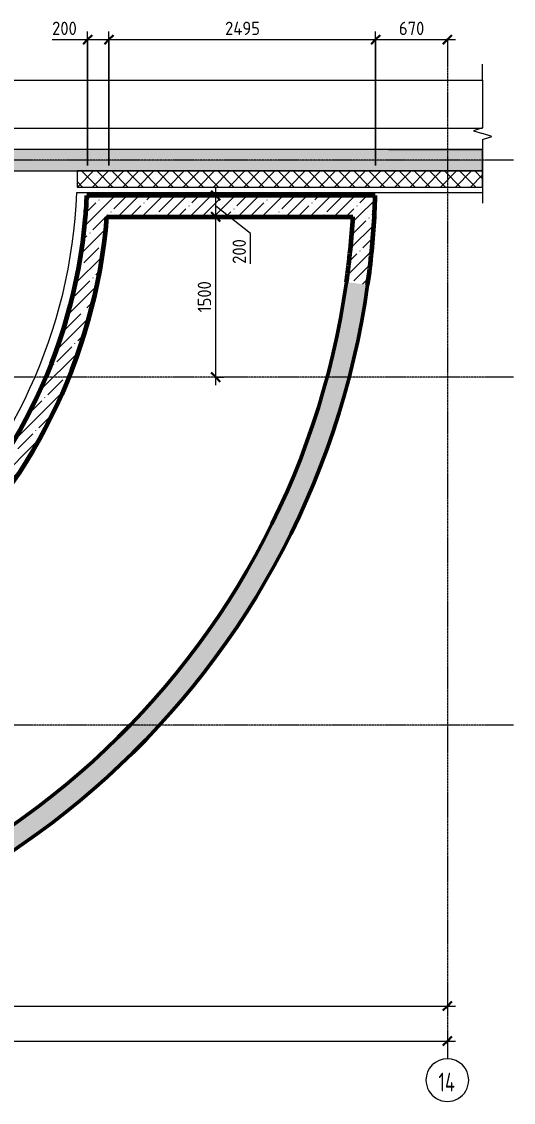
# Model space of a CAD drawing. Header units: millimetres. Extents: x 25978 to 116586, y -2270 to 13021.
# Drawn here: x 111987 to 116586, y 2719 to 12839 of the extents above; entities that cross this region are included whole.
import ezdxf

# ---------------------------------------------------------------- set-up
doc = ezdxf.new("R2010")
doc.units = ezdxf.units.MM
for name, pattern in [('01 Штриховая _2 мм_', [3, 2, -1]), ('01 Штриховая _4 мм_', [6, 3.5, -2.5]), ('02 Штрихпунктирная _20 мм_', [25, 20, -2.5, 0, -2.5])]:
    doc.linetypes.add(name, pattern=pattern)
for name, color, linetype, lineweight in [('AA_Dim', 7, 'Continuous', 9), ('AA_Dim-50', 7, 'Continuous', 9), ('AA_Linii', 7, 'Continuous', 9), ('AA_Oformlenie', 7, 'Continuous', 9), ('AA_Vinoska', 7, 'Continuous', 9), ('AF_Lestnica', 7, '01 Штриховая _2 мм_', 9), ('AF_Perekritie', 7, 'Continuous', 20), ('AF_Perekritie_Опалубка', 253, 'Continuous', 20), ('AF_Stena', 7, '01 Штриховая _4 мм_', 20), ('AF_Stena_Арматура', 253, 'Continuous', 20), ('AF_Stena_Гидроизоляция', 253, 'Continuous', 20), ('AF_Stena_Опалубка', 253, 'Continuous', 20), ('Оси', 7, 'Continuous', 9)]:
    doc.layers.add(name, color=color, linetype=linetype, lineweight=lineweight)
doc.styles.add('ISOCPEUR', font='isocpeur.TTF', dxfattribs={"width": 0.7, "height": 175})
doc.styles.add('ISOCPEUR_2', font='isocpeur.TTF', dxfattribs={"width": 0.9, "height": 125})
doc.dimstyles.new('05_Округл_5мм__прозр_', dxfattribs={"dimscale": 304.8, "dimtxt": 125.344371, "dimasz": 0.278871, "dimexe": 0.246063, "dimexo": 0.164042, "dimgap": 0.016404, "dimtad": 1, "dimdec": 0, "dimrnd": 5, "dimdsep": 46, "dimtxsty": 'ISOCPEUR_2', "dimblk1": 'OBLIQUE', "dimblk2": 'OBLIQUE', "dimsah": 1, "dimcen": 0.09, "dimdle": 0.246063, "dimazin": 0, "dimtfac": 1, "dimtdec": 4, "dimtix": 1, "dimtmove": 0, "dimatfit": 3, "dimfxl": 1, "dimtvp": 1, "dimtolj": 1, "dimtzin": 0, "dimlwd": 18, "dimlwe": 18, "dimarcsym": 2})
doc.dimstyles.new('05_Округл_5мм__прозр__1', dxfattribs={"dimscale": 304.8, "dimtxt": 125.344371, "dimasz": 0.278871, "dimexe": 0.246063, "dimexo": 0.164042, "dimgap": 0.016404, "dimtad": 1, "dimdec": 0, "dimrnd": 5, "dimdsep": 46, "dimtxsty": 'ISOCPEUR_2', "dimblk1": 'OBLIQUE', "dimblk2": 'OBLIQUE', "dimsah": 1, "dimcen": 0.09, "dimdle": 0.246063, "dimazin": 0, "dimtfac": 1, "dimtdec": 4, "dimtix": 1, "dimtmove": 1, "dimatfit": 3, "dimfxl": 1, "dimtvp": 1, "dimtolj": 1, "dimtzin": 0, "dimlwd": 18, "dimlwe": 18, "dimarcsym": 2})
pattern_1 = [(45, (66853.87, 0), (-112.2532, 112.2532), []), (45, (66966.12, 0), (-112.2532, 112.2532), [198.438, -39.688, 1.676, -38.011])]

# ---------------------------------------------------------------- blocks, each defined once
blk = doc.blocks.new('Лестницы 1 - Лестницы 1-3688333-Схема расположения входа на отм_ -0_850 в осях 7-14_ А-В')
at = {"layer": 'AF_Lestnica', "linetype": 'Continuous'}
h = blk.add_hatch(dxfattribs=at)
h.set_pattern_fill('FP_19', color=256, style=0, pattern_type=2)
h.set_pattern_definition([(45, (0, 0), (-112.2532, 112.2532), []), (45, (112.25, 0), (-112.2532, 112.2532), [198.438, -39.688, 1.676, -38.011])])
h.paths.add_polyline_path([(40775, 3771), (41080, 3777), (41384, 3795), (41688, 3825), (41989, 3868), (42289, 3922), (42587, 3988), (42882, 4066), (43173, 4155), (43461, 4256), (43744, 4369), (44023, 4492), (44297, 4627), (44564, 4772), (44827, 4928), (45082, 5094), (45331, 5271), (45572, 5457), (45807, 5652), (46033, 5857), (46250, 6070), (46459, 6292), (46660, 6522), (46850, 6759), (47032, 7005), (47203, 7257), (47364, 7516), (47515, 7781), (47655, 8051), (47784, 8327), (47902, 8608), (48009, 8894), (48105, 9184), (48189, 9477), (48261, 9773), (48321, 10072), (48370, 10373), (48172, 10400), (48123, 10099), (48062, 9800), (47989, 9503), (47904, 9210), (47806, 8920), (47698, 8635), (47577, 8354), (47445, 8079), (47302, 7809), (47148, 7545), (46984, 7288), (46809, 7038), (46624, 6795), (46429, 6559), (46225, 6332), (46012, 6114), (45790, 5904), (45559, 5704), (45321, 5513), (45074, 5332), (44821, 5162), (44561, 5001), (44295, 4852), (44023, 4714), (43745, 4587), (43462, 4471), (43175, 4367), (42884, 4275), (42589, 4194), (42292, 4126), (41991, 4070), (41689, 4027), (41385, 3996), (41080, 3977), (40775, 3971), (40467, 3977), (40160, 3996), (39854, 4028), (39550, 4072), (39247, 4129), (38947, 4198), (38650, 4279), (38357, 4373), (38068, 4479), (37784, 4596), (37504, 4725), (37231, 4865), (36963, 5017), (36701, 5179), (36447, 5353), (36200, 5536), (35961, 5729), (35729, 5933), (35507, 6145), (35293, 6367), (35089, 6597), (34894, 6835), (34710, 7081), (34535, 7335), (34371, 7595), (34218, 7862), (34077, 8136), (33946, 8414), (33827, 8698), (33720, 8987), (33625, 9279), (33417, 9279), (33509, 8986), (33614, 8696), (33730, 8411), (33857, 8130), (33995, 7855), (34145, 7586), (34305, 7323), (34475, 7066), (34656, 6817), (34847, 6575), (35047, 6341), (35256, 6115), (35474, 5897), (35701, 5689), (35936, 5490), (36179, 5300), (36429, 5121), (36687, 4952), (36950, 4793), (37220, 4644), (37496, 4507), (37777, 4381), (38063, 4266), (38353, 4163), (38647, 4072), (38945, 3992), (39245, 3925), (39548, 3870), (39853, 3826), (40160, 3796), (40467, 3777)])
at = {"layer": 'AF_Lestnica', "color": 10, "linetype": 'Continuous', "lineweight": 50}
for radius in [7469, 7669]:
    blk.add_arc((40775, 11440), radius, 270, 352, dxfattribs=at)
blk = doc.blocks.new('011_ЛинияОбрыва _ЭлУзла_Линия_ - Тип 1-3710690-Схема расположения входа на отм_ -0_850 в осях 7-14_ А-В')
at = {"layer": 'AA_Oformlenie'}
blk.add_line((10856, 0), (21600, 0), dxfattribs=at)
blk = doc.blocks.new('011_ЛинияОбрыва _ЭлУзла_Линия_ - Тип 1-3710487-Схема расположения входа на отм_ -0_850 в осях 7-14_ А-В')
at = {"layer": 'AA_Oformlenie'}
for p, q in [((0, 0), (445, 0)), ((556, 0), (1000, 0))]:
    blk.add_line(p, q, dxfattribs=at)
blk = doc.blocks.new('Ось сетки - d_4мм-2765513-Схема расположения входа на отм_ -0_850 в осях 7-14_ А-В')
at = {"layer": 'Оси'}
for start, end in [(360, 180), (360, 180), (180, 360), (180, 360)]:
    blk.add_arc((0, 0), 4, start, end, dxfattribs=at)
blk = doc.blocks.new('DIMBLOCK108-Схема расположения входа на отм_ -0_850 в осях 7-14_ А-В')
at = {"layer": 'AA_Dim-50', "lineweight": 30}
for p, q in [((107429, 3621), (107471, 3664)), ((115969, 3621), (116011, 3664)), ((107429, 3621), (107386, 3579)), ((115969, 3621), (115926, 3579))]:
    blk.add_line(p, q, dxfattribs=at)
at = {"layer": 'AA_Dim-50', "lineweight": 18}
for p, q in [((107429, 3631), (107429, 3546)), ((107429, 3621), (107429, 3631)), ((107429, 3621), (116044, 3621)), ((115969, 3631), (115969, 3546)), ((115969, 3621), (115969, 3631))]:
    blk.add_line(p, q, dxfattribs=at)
at = {"layer": 'AA_Dim-50', "color": 0, "lineweight": 18, "insert": (111538, 3789), "char_height": 125, "width": 385.97, "attachment_point": 1, "line_spacing_factor": 1.135194, "style": 'ISOCPEUR_2'}
blk.add_mtext('8540', dxfattribs=at)
blk = doc.blocks.new('_Oblique')
at = {"color": 0, "linetype": 'ByBlock', "lineweight": -2}
blk.add_line((-0.5, -0.5), (0.5, 0.5), dxfattribs=at)
blk = doc.blocks.new('DIMBLOCK109-Схема расположения входа на отм_ -0_850 в осях 7-14_ А-В')
at = {"layer": 'AA_Dim-50', "lineweight": 18}
for p, q in [((94329, 3293), (116044, 3293)), ((94404, 3303), (94404, 3218)), ((94404, 3293), (94404, 3303)), ((115969, 3303), (115969, 3218)), ((115969, 3293), (115969, 3303))]:
    blk.add_line(p, q, dxfattribs=at)
at = {"layer": 'AA_Dim-50', "lineweight": 30}
for p, q in [((94404, 3293), (94361, 3251)), ((94404, 3293), (94446, 3336)), ((115969, 3293), (115926, 3251)), ((115969, 3293), (116011, 3336))]:
    blk.add_line(p, q, dxfattribs=at)
at = {"layer": 'AA_Dim-50', "color": 0, "lineweight": 18, "insert": (105003, 3461), "char_height": 125, "width": 439.89, "attachment_point": 1, "line_spacing_factor": 1.135194, "style": 'ISOCPEUR_2'}
blk.add_mtext('21565', dxfattribs=at)
blk = doc.blocks.new('DIMBLOCK112-Схема расположения входа на отм_ -0_850 в осях 7-14_ А-В')
at = {"layer": 'AA_Dim-50', "lineweight": 30}
for p, q in [((113802, 11010), (113760, 11053)), ((113802, 11010), (113845, 10968)), ((113802, 9510), (113760, 9552)), ((113802, 9510), (113845, 9467))]:
    blk.add_line(p, q, dxfattribs=at)
at = {"layer": 'AA_Dim-50', "lineweight": 18}
for p, q in [((113792, 11010), (113877, 11010)), ((113802, 11010), (113792, 11010)), ((113802, 9435), (113802, 11010)), ((113792, 9510), (113877, 9510)), ((113802, 9510), (113792, 9510))]:
    blk.add_line(p, q, dxfattribs=at)
at = {"layer": 'AA_Dim-50', "color": 0, "lineweight": 18, "insert": (113634, 10116), "char_height": 125, "width": 346.23, "attachment_point": 1, "rotation": 90, "line_spacing_factor": 1.135194, "style": 'ISOCPEUR_2'}
blk.add_mtext('1500', dxfattribs=at)
blk = doc.blocks.new('DIMBLOCK113-Схема расположения входа на отм_ -0_850 в осях 7-14_ А-В')
at = {"layer": 'AA_Dim-50', "lineweight": 30}
for p, q in [((113802, 11210), (113760, 11253)), ((113802, 11210), (113845, 11168)), ((113802, 11010), (113760, 11053)), ((113802, 11010), (113845, 10968))]:
    blk.add_line(p, q, dxfattribs=at)
at = {"layer": 'AA_Dim-50', "lineweight": 18}
for p, q in [((113802, 11010), (113802, 11285)), ((113792, 11210), (113877, 11210)), ((113802, 11210), (113792, 11210)), ((114128, 10855), (113802, 11110)), ((113792, 11010), (113877, 11010)), ((113802, 11010), (113792, 11010)), ((114128, 10571), (114128, 10855))]:
    blk.add_line(p, q, dxfattribs=at)
at = {"layer": 'AA_Dim-50', "color": 0, "lineweight": 18, "insert": (113960, 10571), "char_height": 125, "width": 280.96, "attachment_point": 1, "rotation": 90, "line_spacing_factor": 1.135194, "style": 'ISOCPEUR_2'}
blk.add_mtext('200', dxfattribs=at)
blk = doc.blocks.new('DIMBLOCK126-Схема расположения входа на отм_ -0_850 в осях 7-14_ А-В')
at = {"layer": 'AA_Dim-50', "lineweight": 18}
for p, q in [((112272, 12670), (112556, 12670)), ((112528, 12670), (112803, 12670)), ((112556, 12670), (112703, 12670)), ((112603, 11490), (112603, 12745)), ((112603, 12670), (112603, 11490)), ((112803, 11490), (112803, 12745)), ((112803, 12670), (112803, 11490))]:
    blk.add_line(p, q, dxfattribs=at)
at = {"layer": 'AA_Dim-50', "lineweight": 30}
for p, q in [((112603, 12670), (112561, 12628)), ((112603, 12670), (112646, 12713)), ((112803, 12670), (112761, 12628)), ((112803, 12670), (112846, 12713))]:
    blk.add_line(p, q, dxfattribs=at)
at = {"layer": 'AA_Dim-50', "color": 0, "lineweight": 18, "insert": (112272, 12838), "char_height": 125, "width": 280.96, "attachment_point": 1, "line_spacing_factor": 1.135194, "style": 'ISOCPEUR_2'}
blk.add_mtext('200', dxfattribs=at)
blk = doc.blocks.new('DIMBLOCK127-Схема расположения входа на отм_ -0_850 в осях 7-14_ А-В')
at = {"layer": 'AA_Dim-50', "lineweight": 30}
for p, q in [((112803, 12670), (112761, 12628)), ((112803, 12670), (112846, 12713)), ((115298, 12670), (115256, 12628)), ((115298, 12670), (115341, 12713))]:
    blk.add_line(p, q, dxfattribs=at)
at = {"layer": 'AA_Dim-50', "lineweight": 18}
for p, q in [((112803, 11490), (112803, 12745)), ((112803, 12670), (115298, 12670)), ((112803, 12670), (112803, 11490)), ((115298, 11490), (115298, 12745)), ((115298, 12670), (115298, 11490))]:
    blk.add_line(p, q, dxfattribs=at)
at = {"layer": 'AA_Dim-50', "color": 0, "lineweight": 18, "insert": (113890, 12838), "char_height": 125, "width": 385.97, "attachment_point": 1, "line_spacing_factor": 1.135194, "style": 'ISOCPEUR_2'}
blk.add_mtext('2495', dxfattribs=at)
blk = doc.blocks.new('DIMBLOCK128-Схема расположения входа на отм_ -0_850 в осях 7-14_ А-В')
at = {"layer": 'AA_Dim-50', "lineweight": 30}
for p, q in [((115298, 12670), (115256, 12628)), ((115298, 12670), (115341, 12713)), ((115969, 12670), (115926, 12628)), ((115969, 12670), (116011, 12713))]:
    blk.add_line(p, q, dxfattribs=at)
at = {"layer": 'AA_Dim-50', "lineweight": 18}
for p, q in [((115298, 11490), (115298, 12745)), ((115298, 12670), (116044, 12670)), ((115298, 12670), (115298, 11490)), ((115969, 12681), (115969, 12595)), ((115969, 12670), (115969, 12681))]:
    blk.add_line(p, q, dxfattribs=at)
at = {"layer": 'AA_Dim-50', "color": 0, "lineweight": 18, "insert": (115516, 12838), "char_height": 125, "width": 280.96, "attachment_point": 1, "line_spacing_factor": 1.135194, "style": 'ISOCPEUR_2'}
blk.add_mtext('670', dxfattribs=at)

msp = doc.modelspace()

# ---------------------------------------------------------------- hatches: boundary and pattern name
at = {"layer": 'AA_Oformlenie'}
h = msp.add_hatch(dxfattribs=at)
h.set_pattern_fill('FP_1', color=256, style=0, pattern_type=2)
h.set_pattern_definition([(45, (66853.87, 0), (-157.1545, 157.1545), []), (45, (67011.03, 0), (-157.1545, 157.1545), [277.813, -55.563, 1.676, -53.886])])
h.paths.add_polyline_path([(116298.933, 11440), (116298.933, 11640), (94698.933, 11640), (94698.933, 11440), (114677.1244, 11440)])
h = msp.add_hatch(dxfattribs=at)
h.set_pattern_fill('FP_2', color=256, style=0, pattern_type=2)
h.set_pattern_definition([(45, (66853.87, 0), (-70.71068, 70.71068), []), (135, (66853.87, 0), (-70.71068, -70.71068), [])])
h.paths.add_polyline_path([(114677.1244, 11290), (116298.933, 11290), (116298.933, 11440), (112505.8362, 11440), (112505.8362, 11290)])
h.paths.add_polyline_path([(102752.0298, 11290), (102752.0298, 11440), (94698.933, 11440), (94698.933, 11290), (99775.9923, 11290)])
at = {"layer": 'AF_Stena', "linetype": 'Continuous', "lineweight": 9}
h = msp.add_hatch(dxfattribs=at)
h.set_pattern_fill('FP_19', color=256, style=0, pattern_type=2)
h.set_pattern_definition(pattern_1)
h.paths.add_polyline_path([(115286.0783, 11010), (115291.0381, 11109.9719), (115294.6928, 11210), (112597.8222, 11210), (112592.1795, 11109.933), (112584.5217, 11010), (115085.7547, 11010)])
h = msp.add_hatch(dxfattribs=at)
h.set_pattern_fill('FP_19', color=256, style=0, pattern_type=2)
h.set_pattern_definition(pattern_1)
h.paths.add_polyline_path([(107628.933, 6265.7905), (107885.3989, 6272.1505), (108141.2344, 6291.2146), (108395.8105, 6322.9362), (108648.5014, 6367.2371), (108898.6858, 6424.0084), (109145.7488, 6493.1107), (109389.0829, 6574.3741), (109628.0901, 6667.5987), (109862.1826, 6772.5553), (110090.7851, 6888.9861), (110313.3357, 7016.6047), (110529.287, 7155.0974), (110738.1084, 7304.1238), (110939.2865, 7463.3175), (111132.3266, 7632.2872), (111316.7543, 7810.6174), (111492.1161, 7997.8699), (111657.981, 8193.5841), (111813.9411, 8397.2791), (111959.6133, 8608.4541), (112094.6392, 8826.59), (112218.6869, 9051.1504), (112331.4516, 9281.5834), (112432.656, 9517.3225), (112522.0513, 9757.7881), (112599.4177, 10002.3891), (112664.5651, 10250.5243), (112717.3333, 10501.5835), (112757.5926, 10754.9497), (112785.244, 11010), (112584.5217, 11010), (112556.6251, 10761.3173), (112516.257, 10514.3523), (112461.5418, 10262.3738), (112398.5464, 10028.0695), (112321.5018, 9789.9824), (112232.5808, 9556.0714), (112132.0084, 9326.9284), (112020.0392, 9103.1334), (111896.9566, 8885.2527), (111763.0721, 8673.8378), (111618.7246, 8469.4238), (111464.2792, 8272.528), (111300.1271, 8083.6487), (111126.6835, 7903.2641), (110944.3875, 7731.8305), (110753.7004, 7569.7819), (110555.1049, 7417.5284), (110349.1035, 7275.4553), (110136.2177, 7143.9223), (109916.9862, 7023.2622), (109691.9638, 6913.7804), (109461.7202, 6815.754), (109226.838, 6729.4311), (108987.9116, 6655.0301), (108745.5458, 6592.7394), (108500.354, 6542.7166), (108252.9567, 6505.0882), (108003.9801, 6479.9497), (107754.0542, 6467.3644), (107503.8117, 6467.3644), (107253.8859, 6479.9497), (107004.9093, 6505.0882), (106757.512, 6542.7166), (106512.3202, 6592.7394), (106269.9544, 6655.0301), (106031.028, 6729.4311), (105796.1458, 6815.754), (105565.9021, 6913.7804), (105340.8798, 7023.2622), (105121.6483, 7143.9223), (104908.7625, 7275.4553), (104702.7611, 7417.5284), (104504.1656, 7569.7819), (104313.4785, 7731.8305), (104131.1825, 7903.2641), (103957.7389, 8083.6487), (103793.5867, 8272.528), (103639.1414, 8469.4238), (103494.7938, 8673.8378), (103360.9093, 8885.2527), (103237.8267, 9103.1334), (103125.8576, 9326.9284), (103025.2852, 9556.0714), (102936.3642, 9789.9824), (102859.3196, 10028.0695), (102794.3464, 10269.7299), (102741.609, 10514.3523), (102701.2409, 10761.3173), (102673.3442, 11010), (102472.6219, 11010), (102500.2734, 10754.9497), (102540.5326, 10501.5835), (102593.3008, 10250.5243), (102658.4483, 10002.3891), (102735.8147, 9757.7881), (102825.21, 9517.3225), (102926.4144, 9281.5834), (103039.1791, 9051.1504), (103163.2268, 8826.59), (103298.2527, 8608.4541), (103443.9248, 8397.2791), (103599.885, 8193.5841), (103765.7499, 7997.8699), (103941.1117, 7810.6174), (104125.5394, 7632.2872), (104318.5795, 7463.3175), (104519.7576, 7304.1238), (104728.5789, 7155.0974), (104944.5303, 7016.6047), (105167.0808, 6888.9861), (105395.6834, 6772.5553), (105629.7759, 6667.5987), (105868.7831, 6574.3741), (106112.1172, 6493.1107), (106359.1802, 6424.0084), (106609.3646, 6367.2371), (106862.0555, 6322.9362), (107116.6315, 6291.2146), (107372.467, 6272.1505)])
h = msp.add_hatch(dxfattribs=at)
h.set_pattern_fill('FP_19', color=256, style=0, pattern_type=2)
h.set_pattern_definition(pattern_1)
h.paths.add_polyline_path([(115223.5063, 10372.6526), (115250.2769, 10584.4935), (115271.1396, 10796.9975), (115286.0783, 11010), (115085.7547, 11010), (115061.8539, 10704.6252), (115025.4527, 10400.4872)])

# ---------------------------------------------------------------- linework, layer by layer
at = {"layer": 'AA_Linii', "lineweight": 20}
for p, q in [((94700.665, 11840), (116297.2009, 11840)), ((115418.933, 11640), (116298.933, 11640)), ((116298.933, 11440), (115418.933, 11440)), ((115418.933, 11440), (116298.933, 11440)), ((112504.0417, 11240), (116297.2009, 11240))]:
    msp.add_line(p, q, dxfattribs=at)
at = {"layer": 'AA_Linii'}
for p, q in [((116298.933, 11640), (94698.933, 11640)), ((116298.933, 11440), (116298.933, 11640)), ((94698.933, 11440), (116298.933, 11440)), ((116298.933, 11440), (112505.8362, 11440)), ((112505.8362, 11440), (112505.8362, 11290)), ((116298.933, 11290), (116298.933, 11440)), ((112505.8362, 11290), (116298.933, 11290))]:
    msp.add_line(p, q, dxfattribs=at)
at = {"layer": 'AA_Linii', "lineweight": 20}
msp.add_arc((107628.933, 11440), 4879.2095, 182.34922632, 357.65077368, dxfattribs=at)
at = {"layer": 'AA_Vinoska'}
for p, q in [((116298.933, 12290), (116298.933, 12440)), ((116298.933, 11845), (116212.3304, 11817.5)), ((116212.3304, 11817.5), (116298.933, 11790)), ((116385.5831, 11761.8457), (116298.933, 11790)), ((116298.933, 11733.6913), (116385.5831, 11761.8457)), ((116298.933, 11290), (116298.933, 11140))]:
    msp.add_line(p, q, dxfattribs=at)
at = {"layer": 'AF_Perekritie', "linetype": '01 Штриховая _4 мм_'}
for p, q in [((115290.3847, 11095.149), (115282.0847, 10943.9742)), ((112582.3445, 10985.6055), (112582.3862, 10986.0604)), ((115268.3033, 10764.1385), (115255.9329, 10636.4795)), ((115234.5708, 10454.586), (115218.7127, 10339.0834)), ((115188.7913, 10149.5315), (115169.1329, 10039.2292)), ((115130.9833, 9847.5151), (115107.7113, 9741.5751)), ((115061.2237, 9548.4869), (115034.5446, 9446.5884)), ((114979.6178, 9252.7187), (114949.7475, 9154.7324)), ((114886.2931, 8960.5864), (114853.4533, 8866.4655)), ((114781.3968, 8672.5049), (114745.8131, 8582.2404)), ((114665.0954, 8388.9042), (114626.9962, 8302.5034)), ((114537.5739, 8110.2179), (114497.189, 8027.6939)), ((114399.0353, 7836.8787), (114356.5954, 7758.2434)), ((114249.7002, 7569.3142), (114205.4362, 7494.575)), ((114089.8068, 7307.9452), (114043.9489, 7237.1029)), ((113919.61, 7053.1844), (113872.3871, 6986.2314)), ((113739.381, 6805.4348), (113691.0201, 6742.3545)), ((113549.4072, 6565.0894), (113500.1329, 6505.8552)), ((113349.9916, 6332.5293), (113300.0251, 6277.1048)), ((113141.4523, 6108.1241), (113091.0112, 6056.4626)), ((112924.1217, 5892.2306), (112873.4193, 5844.2751)), ((112698.3465, 5685.1919), (112647.5911, 5640.8756)), ((112464.4867, 5487.3376), (112413.8814, 5446.5834)), ((112222.9154, 5298.9825), (112172.6571, 5261.7038))]:
    msp.add_line(p, q, dxfattribs=at)
for radius, start, end in [(7669.2095, 356.24841736, 358.28143884), (4974.2095, 353.30242042, 353.44052978), (7669.2095, 353.76544204, 355.69768403), (4974.2095, 350.42820395, 350.60413591), (7669.2095, 351.66792857, 353.63054982), (4974.2095, 347.55392196, 347.76991316), (4974.2095, 344.6795669, 344.9371939), (7669.2095, 349.37221196, 350.5529332), (4974.2095, 341.80512999, 342.10559705), (7669.2095, 347.07648289, 348.25599497), (4974.2095, 338.93060099, 339.27486039), (7669.2095, 344.78074049, 345.95919808), (4974.2095, 336.05596791, 336.44479754), (4974.2095, 333.18121653, 333.61527239), (7669.2095, 342.48498385, 343.66252337), (7669.2095, 340.18921194, 341.36595501), (7669.2095, 337.89342365, 339.06947977), (7669.2095, 335.59761773, 336.77308655), (7669.2095, 333.30179282, 334.47676594), (7669.2095, 331.00594742, 332.18050992), (7669.2095, 328.71007984, 329.88431161), (7669.2095, 326.41418821, 327.58816509), (7669.2095, 324.11827045, 325.29206519), (7669.2095, 321.82232422, 322.99600745), (7669.2095, 319.52634689, 320.69998794), (7669.2095, 317.23033551, 318.4040032), (7669.2095, 314.93428672, 316.1080502), (7669.2095, 312.6381967, 313.81212623), (7669.2095, 310.34206112, 311.51622889), (7669.2095, 308.04587498, 309.22035606), (7669.2095, 305.74963254, 306.9245058)]:
    msp.add_arc((107628.933, 11440), radius, start, end, dxfattribs=at)
at = {"layer": 'AF_Perekritie_Опалубка', "lineweight": 35}
for p, q in [((112597.8222, 11210), (112592.1795, 11109.933)), ((115294.6928, 11210), (112597.8222, 11210)), ((112592.1782, 11109.9136), (112584.5216, 11010))]:
    msp.add_line(p, q, dxfattribs=at)
at = {"layer": 'AF_Perekritie_Опалубка', "lineweight": 35, "flags": 128}
for points in [[(115282.0815, 10943.9247), (115279.6265, 10907.4005), (115279.4819, 10905.3272)], [(115255.9277, 10636.4301), (115252.6201, 10605.6325), (115252.0307, 10600.2653)], [(115218.7055, 10339.0343), (115213.7156, 10305.1667), (115212.4202, 10296.5424)], [(115169.1238, 10039.1805), (115162.9738, 10006.472), (115160.7134, 9994.643)], [(115107.7004, 9741.5267), (115100.474, 9710.0148), (115096.9929, 9695.0486)], [(115034.5317, 9446.5405), (115026.3136, 9416.2575), (115021.36, 9398.2371)], [(114949.7327, 9154.6851), (114940.6084, 9125.6587), (114933.9355, 9104.6818)], [(114853.4366, 8866.4188), (114843.4923, 8838.6719), (114834.8587, 8814.8509)], [(114745.7947, 8582.1944), (114735.1166, 8555.7449), (114724.2875, 8529.2069)], [(114626.9759, 8302.4582), (114615.6507, 8277.3193), (114602.3983, 8248.2051)], [(114497.1669, 8027.6495), (114485.2809, 8003.8297), (114469.3853, 7972.294)], [(114356.5716, 7758.1999), (114344.2108, 7735.7028), (114325.4606, 7701.9135)], [(114205.4107, 7494.5325), (114192.6604, 7473.3571), (114170.8536, 7437.4949)], [(114043.9217, 7237.0614), (114030.8663, 7217.2019), (114005.8108, 7179.46)], [(113872.3583, 6986.1911), (113859.0811, 6967.6372), (113830.5953, 6928.2203)], [(113690.9897, 6742.3153), (113677.5727, 6725.0523), (113645.4865, 6684.1767)], [(113500.101, 6505.8172), (113486.6245, 6489.8259), (113450.7794, 6447.7183)], [(113299.9917, 6277.0681), (113286.5345, 6262.325), (113246.7843, 6219.2225)], [(113090.9764, 6056.4273), (113077.615, 6042.9047), (113033.8265, 5999.0536)], [(112873.3831, 5844.2412), (112860.192, 5831.9073), (112812.2453, 5787.5629)], [(112647.5536, 5640.8431), (112634.6048, 5629.6623), (112582.3938, 5585.0879)], [(112413.8426, 5446.5525), (112401.2055, 5436.4853), (112344.6385, 5391.9514)], [(112172.6172, 5261.6744), (112160.3583, 5252.6776), (112099.3581, 5208.4617)]]:
    msp.add_lwpolyline(points, dxfattribs=at)
at = {"layer": 'AF_Perekritie_Опалубка', "lineweight": 35}
for radius, start, end in [(4974.2095, 354.76455157, 357.31146825), (7669.2095, 355.69805468, 356.24804671), (4974.2095, 351.93188393, 353.30184893), (4974.2095, 349.10494087, 350.42763246), (7669.2095, 353.63092047, 353.76507139), (4974.2095, 346.27793284, 347.55335047), (7669.2095, 350.55330385, 351.66755792), (4974.2095, 343.45085248, 344.67899541), (7669.2095, 348.25636562, 349.37184131), (4974.2095, 340.62369116, 341.8045585), (7669.2095, 345.95956873, 347.07611223), (4974.2095, 337.79643884, 338.9300295), (4974.2095, 334.96908372, 336.05539642), (7669.2095, 343.66289402, 344.78036984), (4974.2095, 332.14161186, 333.18064504), (7669.2095, 341.36632566, 342.4846132), (7669.2095, 339.06985042, 340.18884129), (7669.2095, 336.7734572, 337.893053), (7669.2095, 334.47713659, 335.59724708), (7669.2095, 332.18088057, 333.30142217), (7669.2095, 329.88468226, 331.00557677), (7669.2095, 327.58853574, 328.70970919), (7669.2095, 325.29243584, 326.41381756), (7669.2095, 322.9963781, 324.1178998), (7669.2095, 320.70035859, 321.82195357), (7669.2095, 318.40437385, 319.52597624), (7669.2095, 316.10842085, 317.22996486), (7669.2095, 313.81249688, 314.93391607), (7669.2095, 311.51659954, 312.63782605), (7669.2095, 309.22072671, 310.34169047), (7669.2095, 306.92487645, 308.04550433), (7669.2095, 304.62904706, 305.74926189)]:
    msp.add_arc((107628.933, 11440), radius, start, end, dxfattribs=at)
at = {"layer": 'AF_Stena_Арматура', "lineweight": 60}
for radius, end in [(7469.2095, 356.69967556), (7669.2095, 356.78583404)]:
    msp.add_arc((107628.933, 11440), radius, 352.00000216, end, dxfattribs=at)
at = {"layer": 'AF_Stena_Гидроизоляция', "lineweight": 60}
for radius, start, end in [(5174.2095, 184.76703402, 355.23296598), (4974.2095, 184.95917476, 355.04082524)]:
    msp.add_arc((107628.933, 11440), radius, start, end, dxfattribs=at)
at = {"layer": 'AF_Stena_Опалубка', "lineweight": 60}
for p, q in [((115294.6928, 11210), (112597.8222, 11210)), ((112785.244, 11010), (115085.7547, 11010))]:
    msp.add_line(p, q, dxfattribs=at)
for radius, start, end in [(4974.2095, 355.04082524, 357.34978398), (7669.2095, 356.78583404, 358.28143884)]:
    msp.add_arc((107628.933, 11440), radius, start, end, dxfattribs=at)
at = {"layer": 'Оси'}
for p, q in [((115968.933, 12681.8629), (115968.933, 12431.8629)), ((116586.346, 11540), (116336.346, 11540)), ((116586.346, 9510), (116336.346, 9510)), ((116586.346, 6250), (116336.346, 6250)), ((115968.933, 3378.1675), (115968.933, 3128.1675))]:
    msp.add_line(p, q, dxfattribs=at)
at = {"layer": 'Оси', "linetype": '02 Штрихпунктирная _20 мм_'}
for p, q in [((115968.933, 12431.8629), (115968.933, 3378.1675)), ((116336.346, 11540), (93491.1672, 11540)), ((116336.346, 9510), (93491.1672, 9510)), ((116336.346, 6250), (93491.1672, 6250))]:
    msp.add_line(p, q, dxfattribs=at)

# ---------------------------------------------------------------- block references
at = {"layer": 'AA_Oformlenie'}
msp.add_blockref('011_ЛинияОбрыва _ЭлУзла_Линия_ - Тип 1-3710690-Схема расположения входа на отм_ -0_850 в осях 7-14_ А-В', (94698.933, 12290), dxfattribs=at)
at = {"layer": 'AA_Oformlenie', "rotation": 270}
msp.add_blockref('011_ЛинияОбрыва _ЭлУзла_Линия_ - Тип 1-3710487-Схема расположения входа на отм_ -0_850 в осях 7-14_ А-В', (116298.933, 12290), dxfattribs=at)
at = {"layer": 'AF_Lestnica', "color": 10, "linetype": 'Continuous', "lineweight": 50}
msp.add_blockref('Лестницы 1 - Лестницы 1-3688333-Схема расположения входа на отм_ -0_850 в осях 7-14_ А-В', (66853.8714, 0), dxfattribs=at)
at = {"layer": 'Оси', "xscale": 49.99999999999998, "yscale": 49.99999999999998, "zscale": 49.99999999999998, "rotation": 180}
msp.add_blockref('Ось сетки - d_4мм-2765513-Схема расположения входа на отм_ -0_850 в осях 7-14_ А-В', (115968.933, 2928.1675), dxfattribs=at)

# ---------------------------------------------------------------- texts
at = {"layer": 'Оси', "insert": (115885.5233, 2996.7706), "char_height": 175, "width": 196.413437, "attachment_point": 1, "style": 'ISOCPEUR'}
msp.add_mtext('14', dxfattribs=at)

# ---------------------------------------------------------------- dimensions: what is measured, and where the dimension line sits
at = {"layer": 'AA_Dim', "lineweight": 18}
dim = msp.add_linear_dim(base=(112803.1425, 12670.4131), p1=(112603.1425, 11440), p2=(112803.1425, 11440), dimstyle='05_Округл_5мм__прозр__1', override={"dimpost": '<>', "dimfxl": 200}, dxfattribs=at)
dim.commit()
dim.dimension.update_dxf_attribs({"geometry": 'DIMBLOCK126-Схема расположения входа на отм_ -0_850 в осях 7-14_ А-В', "text_midpoint": (112412.5919, 12754.9196), "dimtype": 160})
for base, p1, p2, override, picture, middle in [((115298.1425, 12670.4131), (112803.1425, 11440), (115298.1425, 11440), {"dimpost": '<>', "dimfxl": 2495}, 'DIMBLOCK127-Схема расположения входа на отм_ -0_850 в осях 7-14_ А-В', (114050.6425, 12737.9131)), ((115968.933, 12670.4131), (115298.1425, 11440), (115968.933, 12730.5172), {"dimpost": '<>', "dimfxl": 1454.439603}, 'DIMBLOCK128-Схема расположения входа на отм_ -0_850 в осях 7-14_ А-В', (115633.5377, 12737.9131)), ((115968.933, 3621.1483), (107428.933, 3681.2523), (115968.933, 3681.2523), {"dimpost": '<>', "dimfxl": 8540}, 'DIMBLOCK108-Схема расположения входа на отм_ -0_850 в осях 7-14_ А-В', (111698.933, 3688.6483)), ((115968.933, 3293.2367), (94403.933, 3353.3408), (115968.933, 3353.3408), {"dimpost": '<>', "dimfxl": 21565}, 'DIMBLOCK109-Схема расположения входа на отм_ -0_850 в осях 7-14_ А-В', (105186.433, 3360.7367))]:
    dim = msp.add_linear_dim(base=base, p1=p1, p2=p2, dimstyle='05_Округл_5мм__прозр_', override=override, dxfattribs=at)
    dim.commit()
    dim.dimension.update_dxf_attribs({"geometry": picture, "text_midpoint": middle})
dim = msp.add_linear_dim(base=(113802.3186, 11210), p1=(113742.2145, 11010), p2=(113742.2145, 11210), angle=90, dimstyle='05_Округл_5мм__прозр__1', override={"dimpost": '<>', "dimfxl": 200}, dxfattribs=at)
dim.commit()
dim.dimension.update_dxf_attribs({"geometry": 'DIMBLOCK113-Схема расположения входа на отм_ -0_850 в осях 7-14_ А-В', "text_midpoint": (114043.6416, 10711.4592), "dimtype": 160, "text_rotation": 90})
dim = msp.add_linear_dim(base=(113802.3186, 11010), p1=(113742.2145, 9510), p2=(113742.2145, 11010), angle=90, dimstyle='05_Округл_5мм__прозр_', override={"dimpost": '<>', "dimfxl": 1500}, dxfattribs=at)
dim.commit()
dim.dimension.update_dxf_attribs({"geometry": 'DIMBLOCK112-Схема расположения входа на отм_ -0_850 в осях 7-14_ А-В', "text_midpoint": (113734.8186, 10260)})

doc.saveas('drawing.dxf')
